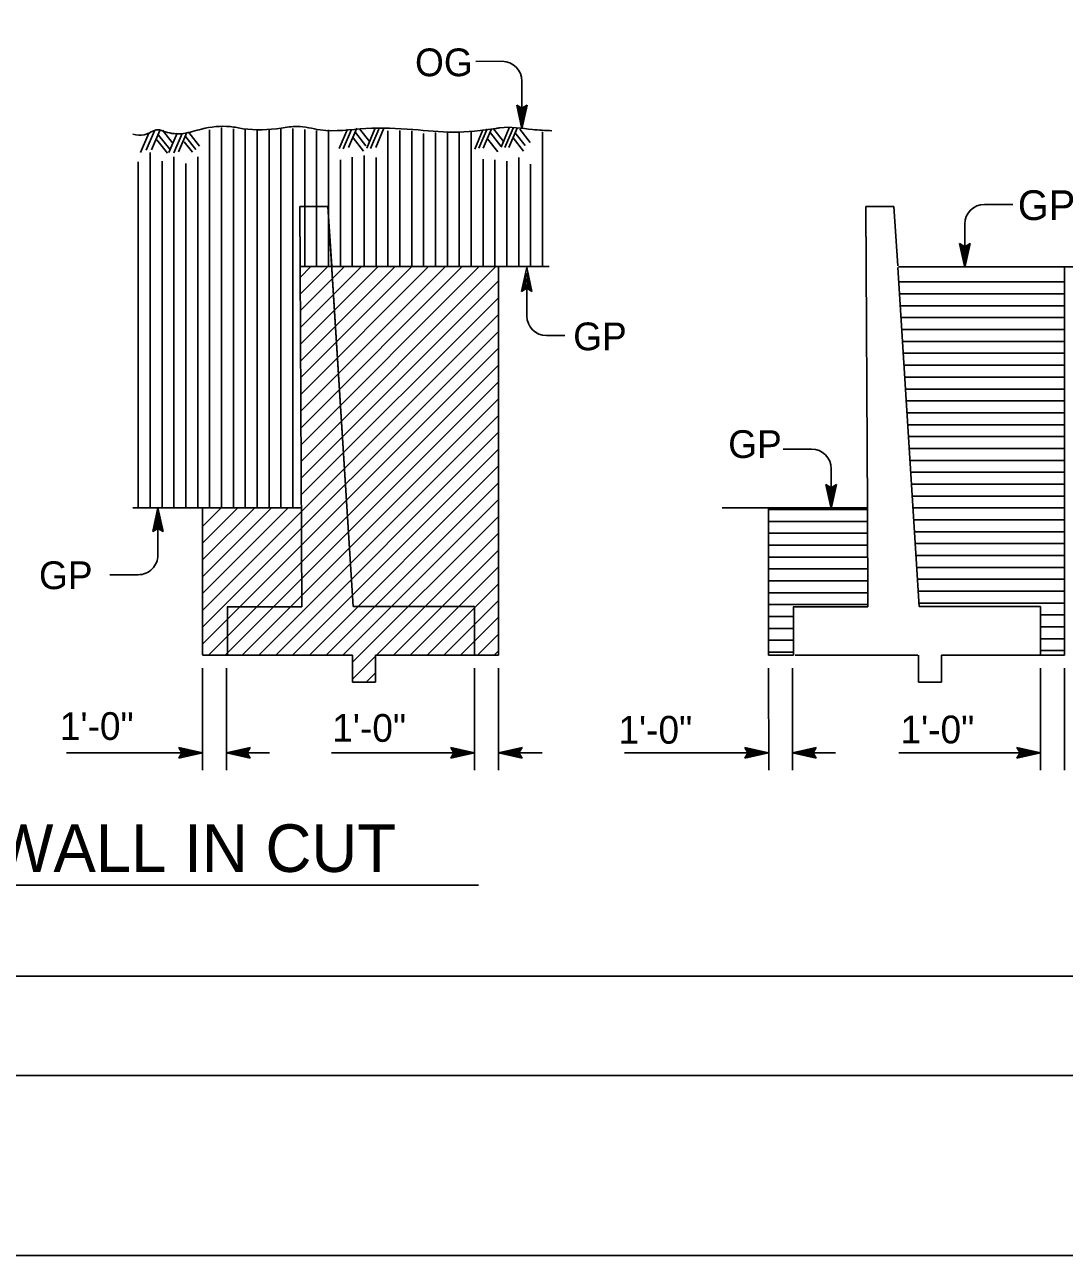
# Model space of a CAD drawing. Extents: x -894 to 866, y -476 to 714.
# Drawn here: x -111.1 to 151.3, y -476.4 to -166 of the extents above; entities that cross this region are included whole.
import ezdxf

# ---------------------------------------------------------------- set-up
doc = ezdxf.new("R2010")
doc.units = 0
for name, color, linetype in [('10 Sheet Format', 7, 'Continuous'), ('56 Stage 3 Anno', 7, 'Continuous'), ('57 Undefined', 7, 'Continuous'), ('59 Sndwall Anno', 7, 'Continuous'), ('60 Nongeo Data', 7, 'Continuous')]:
    doc.layers.add(name, color=color, linetype=linetype)

msp = doc.modelspace()

# ---------------------------------------------------------------- linework, layer by layer
at = {"layer": '10 Sheet Format'}
msp.add_line((-438.75, -406.04), (199.07, -406.04), dxfattribs=at)
for points in [[(-894.04, 713.56), (865.96, 713.56), (865.96, -476.44), (-894.04, -476.44)], [(-863.43, 668.96), (836.57, 668.96), (836.57, -431.04), (-863.43, -431.04)], [(-863.43, 668.96), (836.57, 668.96), (836.57, -431.04), (-863.43, -431.04)]]:
    msp.add_lwpolyline(points, close=True, dxfattribs=at)
at = {"layer": '56 Stage 3 Anno'}
for p, q in [((9.4, -175.24), (2.73, -175.25)), ((14.4, -180.24), (14.4, -192.3)), ((14.4, -192.3), (13.07, -186.3)), ((13.07, -186.3), (13.07, -186.3)), ((13.07, -186.3), (14.4, -187.1)), ((14.4, -190.91), (13.43, -186.53)), ((14.4, -189.53), (13.78, -186.71)), ((14.4, -188.15), (14.14, -186.94)), ((14.4, -187.1), (15.74, -186.3)), ((15.74, -186.3), (14.4, -192.3)), ((15.38, -186.51), (14.4, -190.92)), ((15.03, -186.75), (14.4, -189.53)), ((14.68, -186.92), (14.4, -188.15)), ((15.74, -186.3), (15.74, -186.3)), ((14.4, -192.3), (14.4, -192.3)), ((138.24, -211.34), (131.13, -211.34)), ((126.13, -216.34), (126.13, -227.21)), ((126.13, -227.21), (124.8, -221.21)), ((124.8, -221.21), (124.8, -221.21)), ((124.8, -221.21), (126.13, -222.01)), ((126.13, -225.82), (125.16, -221.44)), ((126.13, -224.45), (125.5, -221.62)), ((126.13, -223.06), (125.86, -221.86)), ((126.13, -222.01), (127.47, -221.21)), ((127.47, -221.21), (126.13, -227.21)), ((127.11, -221.43), (126.13, -225.83)), ((126.75, -221.66), (126.13, -224.45)), ((126.41, -221.84), (126.13, -223.06)), ((127.47, -221.21), (127.47, -221.21)), ((14.26, -233.27), (15.6, -227.27)), ((14.62, -233.05), (15.6, -228.65)), ((15.6, -227.27), (15.6, -227.27)), ((15.6, -227.27), (16.93, -233.27)), ((15.6, -228.66), (16.57, -233.03)), ((126.13, -227.21), (126.13, -227.21)), ((15.6, -232.47), (14.26, -233.27)), ((14.98, -232.82), (15.6, -230.03)), ((15.32, -232.64), (15.6, -231.41)), ((15.6, -230.03), (16.22, -232.86)), ((15.6, -231.41), (15.86, -232.62)), ((16.93, -233.27), (15.6, -232.47)), ((15.62, -239.44), (15.62, -232.51)), ((14.26, -233.27), (14.26, -233.27)), ((16.93, -233.27), (16.93, -233.27)), ((20.62, -244.44), (25.23, -244.44)), ((87.44, -273.04), (80.32, -273.04)), ((92.44, -278.04), (92.44, -288.01)), ((92.44, -288.01), (91.11, -282.01)), ((91.11, -282.01), (91.11, -282.01)), ((91.11, -282.01), (92.44, -282.81)), ((92.44, -286.61), (91.47, -282.24)), ((92.44, -285.24), (91.81, -282.42)), ((92.44, -282.81), (93.78, -282.01)), ((93.78, -282.01), (92.44, -288.01)), ((93.42, -282.22), (92.44, -286.63)), ((93.06, -282.46), (92.44, -285.24)), ((93.78, -282.01), (93.78, -282.01)), ((92.44, -283.86), (92.17, -282.65)), ((92.72, -282.63), (92.44, -283.86)), ((-78.79, -293.87), (-77.45, -287.87)), ((-78.79, -293.87), (-77.45, -287.87)), ((-77.45, -299.75), (-77.45, -287.87)), ((-77.45, -287.87), (-77.45, -287.87)), ((-77.45, -287.87), (-76.12, -293.87)), ((-77.45, -287.87), (-77.45, -287.87)), ((-77.45, -287.87), (-76.12, -293.87)), ((92.44, -288.01), (92.44, -288.01)), ((-78.44, -293.66), (-77.45, -289.25)), ((-78.44, -293.66), (-77.45, -289.25)), ((-78.08, -293.42), (-77.46, -290.64)), ((-78.08, -293.42), (-77.46, -290.64)), ((-77.46, -290.64), (-76.83, -293.46)), ((-77.46, -290.64), (-76.83, -293.46)), ((-77.45, -289.27), (-76.48, -293.64)), ((-77.45, -289.27), (-76.48, -293.64)), ((-77.45, -293.07), (-78.79, -293.87)), ((-77.45, -293.07), (-78.79, -293.87)), ((-78.79, -293.87), (-78.79, -293.87)), ((-78.79, -293.87), (-78.79, -293.87)), ((-77.73, -293.25), (-77.46, -292.02)), ((-77.73, -293.25), (-77.46, -292.02)), ((-77.46, -292.02), (-77.19, -293.23)), ((-77.46, -292.02), (-77.19, -293.23)), ((-76.12, -293.87), (-77.45, -293.07)), ((-76.12, -293.87), (-77.45, -293.07)), ((-76.12, -293.87), (-76.12, -293.87)), ((-76.12, -293.87), (-76.12, -293.87)), ((-82.45, -304.75), (-89.57, -304.75)), ((-66.18, -328.29), (-66.18, -354.03)), ((-60.18, -328.29), (-60.18, -354.03)), ((2.44, -328.29), (2.44, -354.03)), ((8.44, -328.29), (8.44, -354.03)), ((76.65, -328.29), (76.66, -354.03)), ((82.65, -328.29), (82.66, -354.03)), ((145.28, -328.3), (145.28, -354.04)), ((151.28, -328.3), (151.28, -354.04)), ((-100.52, -349.66), (-66.21, -349.66)), ((-71.41, -349.66), (-72.21, -348.32)), ((-72.21, -348.32), (-72.21, -348.32)), ((-72.21, -348.32), (-66.21, -349.66)), ((-66.21, -349.66), (-72.21, -350.99)), ((-72.21, -350.99), (-71.41, -349.66)), ((-71.99, -348.67), (-67.59, -349.66)), ((-67.6, -349.66), (-71.98, -350.63)), ((-68.97, -349.66), (-71.8, -350.28)), ((-71.76, -349.03), (-68.97, -349.66)), ((-71.59, -349.38), (-70.36, -349.66)), ((-70.36, -349.66), (-71.56, -349.92)), ((-66.21, -349.66), (-66.21, -349.66)), ((-60.16, -349.66), (-54.16, -348.33)), ((-54.16, -351), (-60.16, -349.66)), ((-60.16, -349.66), (-60.16, -349.66)), ((-60.16, -349.66), (-49.34, -349.66)), ((-54.38, -350.64), (-58.78, -349.66)), ((-58.77, -349.66), (-54.4, -348.69)), ((-57.4, -349.66), (-54.57, -349.04)), ((-54.61, -350.28), (-57.4, -349.66)), ((-56.02, -349.66), (-54.81, -349.39)), ((-54.79, -349.94), (-56.02, -349.66)), ((-54.16, -348.33), (-54.96, -349.66)), ((-54.96, -349.66), (-54.16, -351)), ((-54.16, -348.33), (-54.16, -348.33)), ((-33.65, -349.66), (2.44, -349.66)), ((-9.65, -349.66), (2.44, -349.66)), ((-9.65, -349.66), (2.44, -349.66)), ((-2.76, -349.66), (-3.56, -348.32)), ((-3.56, -348.32), (-3.56, -348.32)), ((-3.56, -348.32), (2.44, -349.66)), ((2.44, -349.66), (-3.56, -350.99)), ((-3.56, -350.99), (-2.76, -349.66)), ((-3.34, -348.67), (1.06, -349.66)), ((1.05, -349.66), (-3.32, -350.63)), ((-0.32, -349.66), (-3.15, -350.28)), ((-3.11, -349.03), (-0.32, -349.66)), ((-2.93, -349.38), (-1.7, -349.66)), ((-1.7, -349.66), (-2.91, -349.92)), ((2.44, -349.66), (2.44, -349.66)), ((8.44, -349.66), (14.44, -348.33)), ((8.44, -349.66), (14.44, -348.33)), ((14.44, -351), (8.44, -349.66)), ((8.44, -349.66), (8.44, -349.66)), ((14.44, -351), (8.44, -349.66)), ((8.44, -349.66), (8.44, -349.66)), ((8.44, -349.66), (19.49, -349.66)), ((14.22, -350.64), (9.82, -349.66)), ((14.22, -350.64), (9.82, -349.66)), ((9.83, -349.66), (14.21, -348.69)), ((9.83, -349.66), (14.21, -348.69)), ((11.2, -349.66), (14.03, -349.04)), ((11.2, -349.66), (14.03, -349.04)), ((13.99, -350.28), (11.2, -349.66)), ((13.99, -350.28), (11.2, -349.66)), ((12.59, -349.66), (13.79, -349.39)), ((12.59, -349.66), (13.79, -349.39)), ((13.81, -349.94), (12.59, -349.66)), ((13.81, -349.94), (12.59, -349.66)), ((14.44, -348.33), (13.64, -349.66)), ((14.44, -348.33), (13.64, -349.66)), ((13.64, -349.66), (14.44, -351)), ((13.64, -349.66), (14.44, -351)), ((14.44, -348.33), (14.44, -348.33)), ((14.44, -348.33), (14.44, -348.33)), ((40.3, -349.66), (76.63, -349.66)), ((71.43, -349.66), (70.63, -348.32)), ((70.63, -348.32), (70.63, -348.32)), ((70.63, -348.32), (76.63, -349.66)), ((76.63, -349.66), (70.63, -350.99)), ((70.63, -350.99), (71.43, -349.66)), ((70.84, -348.67), (75.25, -349.66)), ((75.24, -349.66), (70.86, -350.63)), ((73.86, -349.66), (71.04, -350.28)), ((71.08, -349.03), (73.86, -349.66)), ((71.25, -349.38), (72.48, -349.66)), ((72.48, -349.66), (71.27, -349.92)), ((76.63, -349.66), (76.63, -349.66)), ((82.68, -349.66), (88.68, -348.33)), ((88.68, -351), (82.68, -349.66)), ((82.68, -349.66), (82.68, -349.66)), ((82.68, -349.66), (93.5, -349.66)), ((88.46, -350.64), (84.06, -349.66)), ((84.07, -349.66), (88.44, -348.69)), ((85.44, -349.66), (88.26, -349.04)), ((88.23, -350.28), (85.44, -349.66)), ((86.82, -349.66), (88.03, -349.39)), ((88.05, -349.94), (86.82, -349.66)), ((88.68, -348.33), (87.88, -349.66)), ((87.88, -349.66), (88.68, -351)), ((88.68, -348.33), (88.68, -348.33)), ((109.53, -349.67), (145.28, -349.67)), ((133.19, -349.66), (145.28, -349.66)), ((133.19, -349.66), (145.28, -349.66)), ((133.19, -349.66), (145.28, -349.66)), ((140.08, -349.67), (139.28, -348.33)), ((139.28, -348.33), (139.28, -348.33)), ((139.28, -348.33), (145.28, -349.67)), ((145.28, -349.67), (139.28, -351)), ((139.28, -351), (140.08, -349.67)), ((139.5, -348.69), (143.9, -349.67)), ((143.89, -349.67), (139.51, -350.64)), ((142.52, -349.67), (139.69, -350.29)), ((139.73, -349.04), (142.52, -349.67)), ((139.91, -349.39), (141.14, -349.67)), ((141.14, -349.67), (139.93, -349.93)), ((145.28, -349.67), (145.28, -349.67)), ((-72.21, -350.99), (-72.21, -350.99)), ((-54.16, -351), (-54.16, -351)), ((-3.56, -350.99), (-3.56, -350.99)), ((14.44, -351), (14.44, -351)), ((14.44, -351), (14.44, -351)), ((70.63, -350.99), (70.63, -350.99)), ((88.68, -351), (88.68, -351)), ((139.28, -351), (139.28, -351))]:
    msp.add_line(p, q, dxfattribs=at)
for centre, start, end in [((9.4, -180.24), 0.0034, 90.0034), ((131.13, -216.34), 90.0033, 180.0033), ((20.62, -239.44), 180, 270), ((87.44, -278.04), 0.0034, 90.0033), ((-82.45, -299.75), 270.0033, 0.0034)]:
    msp.add_arc(centre, 5, start, end, dxfattribs=at)
at = {"layer": '57 Undefined'}
msp.add_line((-212.86, -383.06), (3.42, -383.06), dxfattribs=at)
at = {"layer": '59 Sndwall Anno'}
for p, q in [((-29.66, -192.4), (-31.73, -197.27)), ((-28.61, -192.47), (-30.69, -197.34)), ((-27.3, -192.12), (-29.37, -196.99)), ((-26.6, -192.26), (-23.97, -195.58)), ((-22.72, -192.26), (-24.79, -197.13)), ((-21.75, -192.4), (-23.82, -197.27)), ((-20.43, -192.12), (-22.5, -196.99)), ((5.59, -192.26), (3.51, -197.13)), ((6.7, -192.26), (4.62, -197.13)), ((7.19, -192.26), (9.82, -195.58)), ((11.21, -192.06), (9.13, -196.92)), ((12.18, -192.12), (10.11, -196.99)), ((13.15, -192.12), (11.08, -196.99)), ((13.85, -192.4), (16.48, -195.72)), ((-79.75, -193.37), (-81.83, -198.24)), ((-78.36, -192.82), (-80.44, -197.68)), ((-76.97, -192.68), (-79.05, -197.54)), ((-77.74, -195.04), (-75.03, -198.44)), ((-77.32, -193.86), (-74.49, -197.42)), ((-76.35, -192.61), (-73.9, -195.69)), ((-72.6, -193.37), (-74.68, -198.24)), ((-71.35, -193.44), (-73.43, -198.31)), ((-70.18, -193.23), (-72.25, -198.1)), ((-70.87, -195.52), (-68.76, -198.18)), ((-70.52, -194.21), (-67.89, -197.52)), ((-69.69, -193.23), (-66.98, -196.65)), ((-28.2, -194.55), (-25.56, -197.87)), ((-27.64, -193.23), (-25.01, -196.55)), ((4.55, -192.54), (2.47, -197.41)), ((5.66, -194.76), (8.3, -198.08)), ((6.42, -193.3), (9.06, -196.62)), ((12.18, -194.55), (14.82, -197.87)), ((12.6, -193.17), (15.23, -196.48))]:
    msp.add_line(p, q, dxfattribs=at)
for points in [[(-61.43, -287.88), (-61.43, -191.94)], [(-58.43, -287.88), (-58.43, -192.31)], [(-55.43, -287.88), (-55.43, -192.44)], [(-49.43, -287.88), (-49.43, -192.31)], [(-46.43, -287.88), (-46.43, -192.31)], [(-43.43, -287.88), (-43.43, -192.19)], [(-40.43, -227.03), (-40.43, -192.44)], [(-64.43, -287.88), (-64.43, -192.56)], [(-52.43, -287.88), (-52.43, -192.56)], [(-37.43, -227.03), (-37.43, -192.68)], [(-34.43, -227.03), (-34.43, -192.56)], [(-19.43, -227.02), (-19.43, -192.81)], [(-16.43, -227.02), (-16.43, -192.68)], [(-13.43, -227.02), (-13.43, -192.81)], [(-10.43, -227.02), (-10.43, -193.43)], [(-7.43, -227.02), (-7.43, -193.18)], [(-4.43, -227.02), (-4.43, -193.31)], [(-1.43, -227.02), (-1.43, -193.06)], [(1.57, -227.02), (1.57, -192.93)], [(19.57, -227.01), (19.57, -193.06)], [(-79.43, -287.88), (-79.43, -198.28)], [(-82.43, -287.88), (-82.43, -200.62)], [(-76.43, -287.88), (-76.43, -200.44)], [(-73.43, -287.88), (-73.43, -199.36)], [(-70.43, -287.88), (-70.43, -200.98)], [(-67.43, -287.88), (-67.43, -199.36)], [(-31.43, -227.03), (-31.43, -200.08)], [(-28.43, -227.02), (-28.43, -199.44)], [(-25.43, -227.02), (-25.43, -199)], [(-22.43, -227.02), (-22.43, -199.54)], [(4.57, -227.01), (4.57, -199.9)], [(7.57, -227.01), (7.57, -200.08)], [(10.57, -227.01), (10.57, -200.44)], [(13.57, -227.01), (13.57, -199.54)], [(16.57, -227.01), (16.57, -201.16)], [(-41.59, -229.75), (-38.86, -227.03)], [(-41.56, -233.97), (-34.62, -227.03)], [(-41.54, -238.19), (-30.37, -227.02)], [(-41.52, -242.41), (-26.13, -227.02)], [(-41.5, -246.63), (-21.89, -227.02)], [(-41.47, -250.85), (-17.64, -227.02)], [(-41.45, -255.07), (-13.4, -227.02)], [(-41.43, -259.3), (-9.15, -227.02)], [(-41.41, -263.52), (-4.91, -227.02)], [(-41.39, -267.74), (-0.67, -227.02)], [(-41.36, -271.96), (3.58, -227.02)], [(-41.34, -276.18), (7.82, -227.01)], [(-41.32, -280.4), (8.44, -230.64)], [(109.47, -230.9), (151.27, -230.9)], [(-41.3, -284.62), (8.44, -234.89)], [(109.66, -233.9), (151.27, -233.9)], [(109.85, -236.9), (151.27, -236.9)], [(-66.18, -313.75), (8.44, -239.13)], [(110.04, -239.9), (151.27, -239.9)], [(-66.18, -317.99), (8.44, -243.37)], [(110.23, -242.9), (151.27, -242.9)], [(-66.18, -322.23), (8.44, -247.61)], [(110.42, -245.9), (151.27, -245.9)], [(110.61, -248.9), (151.28, -248.9)], [(-64.71, -325), (8.44, -251.85)], [(110.8, -251.9), (151.28, -251.9)], [(-60.47, -325), (8.44, -256.1)], [(110.99, -254.9), (151.28, -254.9)], [(-56.22, -325), (8.44, -260.34)], [(111.18, -257.9), (151.28, -257.9)], [(111.37, -260.9), (151.28, -260.9)], [(-51.98, -325), (8.44, -264.58)], [(111.56, -263.9), (151.28, -263.9)], [(111.74, -266.9), (151.28, -266.9)], [(-47.74, -325), (8.44, -268.82)], [(111.93, -269.9), (151.28, -269.9)], [(-43.5, -325), (8.44, -273.07)], [(112.12, -272.9), (151.28, -272.9)], [(112.31, -275.9), (151.28, -275.9)], [(-39.25, -325), (8.44, -277.31)], [(112.5, -278.9), (151.28, -278.9)], [(-35.01, -325), (8.44, -281.55)], [(112.69, -281.9), (151.28, -281.9)], [(112.88, -284.9), (151.28, -284.9)], [(-66.19, -301.02), (-53.04, -287.88)], [(-66.19, -296.78), (-57.28, -287.88)], [(-66.19, -292.54), (-61.53, -287.88)], [(-66.19, -309.51), (-44.56, -287.88)], [(-66.19, -305.26), (-48.8, -287.88)], [(-30.77, -325), (8.44, -285.79)], [(113.07, -287.9), (151.28, -287.9)], [(-28.37, -326.84), (8.44, -290.04)], [(76.65, -291.28), (101.58, -291.28)], [(113.26, -290.9), (151.28, -290.9)], [(-22.28, -325), (8.44, -294.28)], [(76.65, -294.28), (101.59, -294.28)], [(113.45, -293.9), (151.28, -293.9)], [(76.65, -297.28), (101.61, -297.28)], [(113.64, -296.9), (151.28, -296.9)], [(-18.04, -325), (8.44, -298.52)], [(76.65, -300.28), (101.62, -300.28)], [(113.83, -299.9), (151.28, -299.9)], [(-13.8, -325), (8.44, -302.76)], [(76.65, -303.28), (101.64, -303.28)], [(114.02, -302.9), (151.28, -302.9)], [(-9.55, -325), (8.44, -307.01)], [(76.65, -306.28), (101.65, -306.28)], [(114.2, -305.9), (151.28, -305.9)], [(76.65, -309.28), (101.67, -309.28)], [(114.39, -308.9), (151.28, -308.9)], [(-5.31, -325), (8.44, -311.25)], [(76.65, -312.28), (101.69, -312.28)], [(114.58, -311.9), (151.28, -311.9)], [(-1.07, -325), (8.44, -315.49)], [(76.65, -315.28), (82.91, -315.28)], [(145.28, -314.9), (151.28, -314.9)], [(3.17, -325), (8.44, -319.73)], [(76.65, -318.28), (82.91, -318.28)], [(145.28, -317.9), (151.28, -317.9)], [(76.65, -321.28), (82.91, -321.28)], [(145.28, -320.9), (151.28, -320.9)], [(-28.37, -331.08), (-22.54, -325.26)], [(7.42, -325), (8.44, -323.97)], [(76.65, -324.28), (82.91, -324.28)], [(145.28, -323.9), (151.28, -323.9), (151.28, -323.9)], [(-24.89, -331.85), (-22.54, -329.5)]]:
    msp.add_lwpolyline(points, dxfattribs=at)
at = {"layer": '60 Nongeo Data'}
for p, q in [((-41.68, -211.88), (-34.56, -211.87)), ((-41.68, -211.88), (-34.56, -211.87)), ((-41.68, -211.88), (-41.6, -227.11)), ((-34.56, -211.87), (-28.2, -312.72)), ((-34.56, -211.87), (-33.61, -226.94)), ((101.16, -211.89), (108.27, -211.88)), ((101.16, -211.89), (101.56, -287.89)), ((108.27, -211.88), (109.22, -226.87)), ((-41.6, -227.11), (-41.15, -312.87)), ((-41.43, -227.03), (21.29, -227.03)), ((-33.57, -227.59), (-28.2, -312.72)), ((8.44, -227.03), (8.44, -325)), ((114.64, -312.73), (109.24, -227.28)), ((109.42, -227.11), (160.06, -227.11)), ((151.27, -227.11), (151.28, -325.01)), ((-83.77, -287.87), (-41.15, -287.88)), ((-66.19, -287.87), (-66.18, -324.99)), ((64.94, -287.89), (76.64, -287.89)), ((76.64, -287.89), (101.58, -287.89)), ((76.65, -325), (76.65, -287.88)), ((101.56, -287.96), (101.69, -312.88)), ((-59.97, -312.87), (-41.15, -312.87)), ((-59.97, -312.87), (-41.15, -312.87)), ((-59.93, -312.87), (-59.93, -325)), ((-59.93, -312.87), (-59.93, -325)), ((-28.2, -312.72), (2.44, -312.73)), ((-28.2, -312.72), (2.44, -312.73)), ((2.44, -312.73), (2.44, -325.01)), ((2.44, -312.73), (2.44, -325.01)), ((101.69, -312.88), (82.87, -312.88)), ((82.91, -312.88), (82.91, -325.01)), ((145.28, -312.74), (114.64, -312.73)), ((145.28, -325.01), (145.28, -312.74)), ((-66.18, -325), (-28.37, -325)), ((-28.37, -325), (-28.37, -331.85)), ((-22.54, -325), (-22.54, -331.85)), ((-22.54, -325), (8.44, -325)), ((8.46, -325), (8.46, -325)), ((82.93, -325), (76.65, -325)), ((83.32, -325), (114.31, -325)), ((114.47, -331.86), (114.47, -325.01)), ((120.3, -331.86), (120.3, -325.01)), ((120.3, -325.01), (145.28, -325.01)), ((151.28, -325.01), (145.28, -325.01)), ((-22.54, -331.85), (-28.37, -331.85)), ((120.3, -331.86), (114.47, -331.86))]:
    msp.add_line(p, q, dxfattribs=at)
msp.add_lwpolyline([(76.65, -288.28), (101.56, -288.28)], dxfattribs=at)
msp.add_spline([(-83.77, -193.65), (-80.9, -193.79), (-77.51, -192.5), (-75.66, -192.99), (-71, -193.44), (-66.45, -192.34), (-59.25, -191.72), (-55.94, -192.24), (-46.39, -192.09), (-42.34, -191.65), (-36.52, -192.54), (-25.01, -192.18), (-13.1, -192.46), (-2.99, -193.11), (7.87, -192.15), (8.92, -191.99), (17.03, -192.46), (21.94, -192.76)], degree=3, dxfattribs=at)

# ---------------------------------------------------------------- texts
at = {"layer": '57 Undefined'}
for s, height, p in [('OG ', 7, (-12.59, -179)), ('GP ', 7.5, (139.53, -215.28)), ('GP ', 7, (27.32, -248.13)), ('GP ', 7, (66.44, -275.3)), ('GP ', 7, (-107.48, -308.38)), ('1\'-0"', 7, (-102.22, -346.42)), ('1\'-0"', 7, (-33.48, -346.89)), ('1\'-0"', 7, (38.73, -347.36)), ('1\'-0"', 7, (109.91, -347.28)), ('RETAINING WALL IN CUT', 12, (-210.81, -379.72))]:
    msp.add_text(s, height=height, dxfattribs=at).set_placement(p)

doc.saveas('drawing.dxf')
